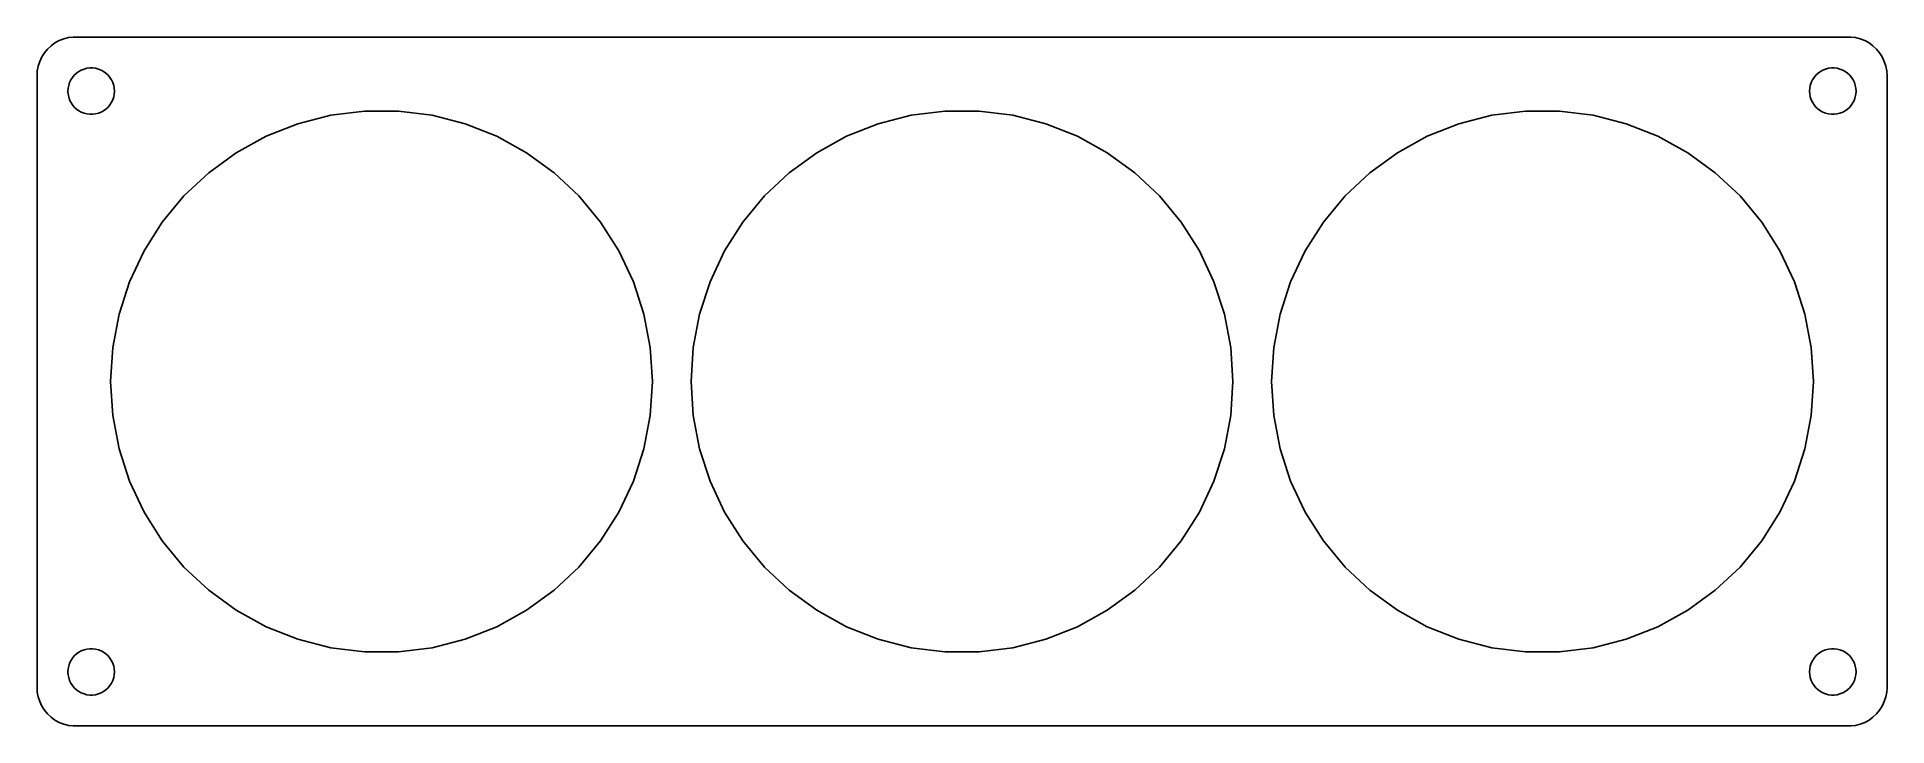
# Model space of a CAD drawing. Header units: metres. Extents: x -120 to 120, y 55 to 143.
import ezdxf

# ---------------------------------------------------------------- set-up
doc = ezdxf.new("R2010")
doc.units = ezdxf.units.M

msp = doc.modelspace()

# ---------------------------------------------------------------- linework, layer by layer
for p, q in [((-115.437, 143.411), (-116.045, 143.255)), ((-114.814, 143.49), (-115.437, 143.411)), ((114.814, 143.49), (-114.814, 143.49)), ((115.437, 143.411), (114.814, 143.49)), ((116.045, 143.255), (115.437, 143.411)), ((-118.545, 141.439), (-118.882, 140.909)), ((-118.145, 141.923), (-118.545, 141.439)), ((-117.687, 142.353), (-118.145, 141.923)), ((-117.179, 142.722), (-117.687, 142.353)), ((-116.629, 143.024), (-117.179, 142.722)), ((-116.045, 143.255), (-116.629, 143.024)), ((116.629, 143.024), (116.045, 143.255)), ((117.179, 142.722), (116.629, 143.024)), ((117.687, 142.353), (117.179, 142.722)), ((118.145, 141.923), (117.687, 142.353)), ((118.545, 141.439), (118.145, 141.923)), ((118.882, 140.909), (118.545, 141.439)), ((-119.461, 139.127), (-119.5, 138.5)), ((-119.343, 139.743), (-119.461, 139.127)), ((-119.149, 140.341), (-119.343, 139.743)), ((-118.882, 140.909), (-119.149, 140.341)), ((-114.687, 138.554), (-114.412, 138.812)), ((-114.412, 138.812), (-114.107, 139.033)), ((-114.107, 139.033), (-113.777, 139.214)), ((-113.777, 139.214), (-113.427, 139.353)), ((-113.427, 139.353), (-113.062, 139.447)), ((-113.062, 139.447), (-112.688, 139.494)), ((-112.688, 139.494), (-112.312, 139.494)), ((-112.312, 139.494), (-111.938, 139.447)), ((-111.938, 139.447), (-111.573, 139.353)), ((-111.573, 139.353), (-111.223, 139.214)), ((-111.223, 139.214), (-110.893, 139.033)), ((-110.893, 139.033), (-110.588, 138.812)), ((-110.588, 138.812), (-110.313, 138.554)), ((110.313, 138.554), (110.588, 138.812)), ((110.588, 138.812), (110.893, 139.033)), ((110.893, 139.033), (111.223, 139.214)), ((111.223, 139.214), (111.573, 139.353)), ((111.573, 139.353), (111.938, 139.447)), ((111.938, 139.447), (112.312, 139.494)), ((112.312, 139.494), (112.688, 139.494)), ((112.688, 139.494), (113.062, 139.447)), ((113.062, 139.447), (113.427, 139.353)), ((113.427, 139.353), (113.777, 139.214)), ((113.777, 139.214), (114.107, 139.033)), ((114.107, 139.033), (114.412, 138.812)), ((114.412, 138.812), (114.687, 138.554)), ((119.149, 140.341), (118.882, 140.909)), ((119.343, 139.743), (119.149, 140.341)), ((119.461, 139.127), (119.343, 139.743)), ((119.5, 138.5), (119.461, 139.127)), ((-119.5, 138.5), (-119.5, 59.5)), ((-115.5, 136.5), (-115.476, 136.876)), ((-115.476, 136.124), (-115.5, 136.5)), ((-115.476, 136.876), (-115.406, 137.246)), ((-115.406, 137.246), (-115.289, 137.604)), ((-115.289, 137.604), (-115.129, 137.945)), ((-115.129, 137.945), (-114.927, 138.263)), ((-114.927, 138.263), (-114.687, 138.554)), ((-110.313, 138.554), (-110.073, 138.263)), ((-110.073, 138.263), (-109.871, 137.945)), ((-109.871, 137.945), (-109.711, 137.604)), ((-109.711, 137.604), (-109.594, 137.246)), ((-109.594, 137.246), (-109.524, 136.876)), ((-109.524, 136.876), (-109.5, 136.5)), ((-109.5, 136.5), (-109.524, 136.124)), ((109.5, 136.5), (109.524, 136.876)), ((109.524, 136.124), (109.5, 136.5)), ((109.524, 136.876), (109.594, 137.246)), ((109.594, 137.246), (109.711, 137.604)), ((109.711, 137.604), (109.871, 137.945)), ((109.871, 137.945), (110.073, 138.263)), ((110.073, 138.263), (110.313, 138.554)), ((114.687, 138.554), (114.927, 138.263)), ((114.927, 138.263), (115.129, 137.945)), ((115.129, 137.945), (115.289, 137.604)), ((115.289, 137.604), (115.406, 137.246)), ((115.406, 137.246), (115.476, 136.876)), ((115.476, 136.876), (115.5, 136.5)), ((115.5, 136.5), (115.476, 136.124)), ((119.5, 59.5), (119.5, 138.5)), ((-115.406, 135.754), (-115.476, 136.124)), ((-115.289, 135.396), (-115.406, 135.754)), ((-115.129, 135.055), (-115.289, 135.396)), ((-114.927, 134.737), (-115.129, 135.055)), ((-114.687, 134.446), (-114.927, 134.737)), ((-114.412, 134.188), (-114.687, 134.446)), ((-114.107, 133.967), (-114.412, 134.188)), ((-113.777, 133.786), (-114.107, 133.967)), ((-110.893, 133.967), (-111.223, 133.786)), ((-110.588, 134.188), (-110.893, 133.967)), ((-110.313, 134.446), (-110.588, 134.188)), ((-110.073, 134.737), (-110.313, 134.446)), ((-109.871, 135.055), (-110.073, 134.737)), ((-109.711, 135.396), (-109.871, 135.055)), ((-109.594, 135.754), (-109.711, 135.396)), ((-109.524, 136.124), (-109.594, 135.754)), ((-81.5583, 133.38), (-77.1977, 133.931)), ((-77.1977, 133.931), (-72.8023, 133.931)), ((-72.8023, 133.931), (-68.4417, 133.38)), ((-6.5583, 133.38), (-2.1977, 133.931)), ((-2.1977, 133.931), (2.1977, 133.931)), ((2.1977, 133.931), (6.5583, 133.38)), ((68.4417, 133.38), (72.8023, 133.931)), ((72.8023, 133.931), (77.1977, 133.931)), ((77.1977, 133.931), (81.5583, 133.38)), ((109.594, 135.754), (109.524, 136.124)), ((109.711, 135.396), (109.594, 135.754)), ((109.871, 135.055), (109.711, 135.396)), ((110.073, 134.737), (109.871, 135.055)), ((110.313, 134.446), (110.073, 134.737)), ((110.588, 134.188), (110.313, 134.446)), ((110.893, 133.967), (110.588, 134.188)), ((111.223, 133.786), (110.893, 133.967)), ((114.107, 133.967), (113.777, 133.786)), ((114.412, 134.188), (114.107, 133.967)), ((114.687, 134.446), (114.412, 134.188)), ((114.927, 134.737), (114.687, 134.446)), ((115.129, 135.055), (114.927, 134.737)), ((115.289, 135.396), (115.129, 135.055)), ((115.406, 135.754), (115.289, 135.396)), ((115.476, 136.124), (115.406, 135.754)), ((-113.427, 133.647), (-113.777, 133.786)), ((-113.062, 133.553), (-113.427, 133.647)), ((-112.688, 133.506), (-113.062, 133.553)), ((-112.312, 133.506), (-112.688, 133.506)), ((-111.938, 133.553), (-112.312, 133.506)), ((-111.573, 133.647), (-111.938, 133.553)), ((-111.223, 133.786), (-111.573, 133.647)), ((-89.9023, 130.669), (-85.8156, 132.287)), ((-85.8156, 132.287), (-81.5583, 133.38)), ((-68.4417, 133.38), (-64.1844, 132.287)), ((-64.1844, 132.287), (-60.0977, 130.669)), ((-14.9023, 130.669), (-10.8156, 132.287)), ((-10.8156, 132.287), (-6.5583, 133.38)), ((6.5583, 133.38), (10.8156, 132.287)), ((10.8156, 132.287), (14.9023, 130.669)), ((60.0977, 130.669), (64.1844, 132.287)), ((64.1844, 132.287), (68.4417, 133.38)), ((81.5583, 133.38), (85.8156, 132.287)), ((85.8156, 132.287), (89.9023, 130.669)), ((111.573, 133.647), (111.223, 133.786)), ((111.938, 133.553), (111.573, 133.647)), ((112.312, 133.506), (111.938, 133.553)), ((112.688, 133.506), (112.312, 133.506)), ((113.062, 133.553), (112.688, 133.506)), ((113.427, 133.647), (113.062, 133.553)), ((113.777, 133.786), (113.427, 133.647)), ((-93.7539, 128.551), (-89.9023, 130.669)), ((-60.0977, 130.669), (-56.2461, 128.551)), ((-18.7539, 128.551), (-14.9023, 130.669)), ((14.9023, 130.669), (18.7539, 128.551)), ((56.2461, 128.551), (60.0977, 130.669)), ((89.9023, 130.669), (93.7539, 128.551)), ((-97.3098, 125.968), (-93.7539, 128.551)), ((-56.2461, 128.551), (-52.6902, 125.968)), ((-22.3098, 125.968), (-18.7539, 128.551)), ((18.7539, 128.551), (22.3098, 125.968)), ((52.6902, 125.968), (56.2461, 128.551)), ((93.7539, 128.551), (97.3098, 125.968)), ((-100.514, 122.959), (-97.3098, 125.968)), ((-52.6902, 125.968), (-49.4861, 122.959)), ((-25.5139, 122.959), (-22.3098, 125.968)), ((22.3098, 125.968), (25.5139, 122.959)), ((49.4861, 122.959), (52.6902, 125.968)), ((97.3098, 125.968), (100.514, 122.959)), ((-103.316, 119.572), (-100.514, 122.959)), ((-49.4861, 122.959), (-46.6844, 119.572)), ((-28.3156, 119.572), (-25.5139, 122.959)), ((25.5139, 122.959), (28.3156, 119.572)), ((46.6844, 119.572), (49.4861, 122.959)), ((100.514, 122.959), (103.316, 119.572)), ((-105.671, 115.861), (-103.316, 119.572)), ((-46.6844, 119.572), (-44.3293, 115.861)), ((-30.6707, 115.861), (-28.3156, 119.572)), ((28.3156, 119.572), (30.6707, 115.861)), ((44.3293, 115.861), (46.6844, 119.572)), ((103.316, 119.572), (105.671, 115.861)), ((-107.542, 111.884), (-105.671, 115.861)), ((-44.3293, 115.861), (-42.4578, 111.884)), ((-32.5422, 111.884), (-30.6707, 115.861)), ((30.6707, 115.861), (32.5422, 111.884)), ((42.4578, 111.884), (44.3293, 115.861)), ((105.671, 115.861), (107.542, 111.884)), ((-108.9, 107.704), (-107.542, 111.884)), ((-42.4578, 111.884), (-41.0996, 107.704)), ((-33.9004, 107.704), (-32.5422, 111.884)), ((32.5422, 111.884), (33.9004, 107.704)), ((41.0996, 107.704), (42.4578, 111.884)), ((107.542, 111.884), (108.9, 107.704)), ((-109.724, 103.387), (-108.9, 107.704)), ((-41.0996, 107.704), (-40.276, 103.387)), ((-34.724, 103.387), (-33.9004, 107.704)), ((33.9004, 107.704), (34.724, 103.387)), ((40.276, 103.387), (41.0996, 107.704)), ((108.9, 107.704), (109.724, 103.387)), ((-110, 99), (-109.724, 103.387)), ((-40.276, 103.387), (-40, 99)), ((-35, 99), (-34.724, 103.387)), ((34.724, 103.387), (35, 99)), ((40, 99), (40.276, 103.387)), ((109.724, 103.387), (110, 99)), ((-109.724, 94.6133), (-110, 99)), ((-40, 99), (-40.276, 94.6133)), ((-34.724, 94.6133), (-35, 99)), ((35, 99), (34.724, 94.6133)), ((40.276, 94.6133), (40, 99)), ((110, 99), (109.724, 94.6133)), ((-108.9, 90.2959), (-109.724, 94.6133)), ((-40.276, 94.6133), (-41.0996, 90.2959)), ((-33.9004, 90.2959), (-34.724, 94.6133)), ((34.724, 94.6133), (33.9004, 90.2959)), ((41.0996, 90.2959), (40.276, 94.6133)), ((109.724, 94.6133), (108.9, 90.2959)), ((-107.542, 86.1156), (-108.9, 90.2959)), ((-41.0996, 90.2959), (-42.4578, 86.1156)), ((-32.5422, 86.1156), (-33.9004, 90.2959)), ((33.9004, 90.2959), (32.5422, 86.1156)), ((42.4578, 86.1156), (41.0996, 90.2959)), ((108.9, 90.2959), (107.542, 86.1156)), ((-105.671, 82.1386), (-107.542, 86.1156)), ((-42.4578, 86.1156), (-44.3293, 82.1386)), ((-30.6707, 82.1386), (-32.5422, 86.1156)), ((32.5422, 86.1156), (30.6707, 82.1386)), ((44.3293, 82.1386), (42.4578, 86.1156)), ((107.542, 86.1156), (105.671, 82.1386)), ((-103.316, 78.4275), (-105.671, 82.1386)), ((-44.3293, 82.1386), (-46.6844, 78.4275)), ((-28.3156, 78.4275), (-30.6707, 82.1386)), ((30.6707, 82.1386), (28.3156, 78.4275)), ((46.6844, 78.4275), (44.3293, 82.1386)), ((105.671, 82.1386), (103.316, 78.4275)), ((-100.514, 75.0409), (-103.316, 78.4275)), ((-46.6844, 78.4275), (-49.4861, 75.0409)), ((-25.5139, 75.0409), (-28.3156, 78.4275)), ((28.3156, 78.4275), (25.5139, 75.0409)), ((49.4861, 75.0409), (46.6844, 78.4275)), ((103.316, 78.4275), (100.514, 75.0409)), ((-97.3098, 72.032), (-100.514, 75.0409)), ((-49.4861, 75.0409), (-52.6902, 72.032)), ((-22.3098, 72.032), (-25.5139, 75.0409)), ((25.5139, 75.0409), (22.3098, 72.032)), ((52.6902, 72.032), (49.4861, 75.0409)), ((100.514, 75.0409), (97.3098, 72.032)), ((-93.7539, 69.4485), (-97.3098, 72.032)), ((-52.6902, 72.032), (-56.2461, 69.4485)), ((-18.7539, 69.4485), (-22.3098, 72.032)), ((22.3098, 72.032), (18.7539, 69.4485)), ((56.2461, 69.4485), (52.6902, 72.032)), ((97.3098, 72.032), (93.7539, 69.4485)), ((-89.9023, 67.3311), (-93.7539, 69.4485)), ((-56.2461, 69.4485), (-60.0977, 67.3311)), ((-14.9023, 67.3311), (-18.7539, 69.4485)), ((18.7539, 69.4485), (14.9023, 67.3311)), ((60.0977, 67.3311), (56.2461, 69.4485)), ((93.7539, 69.4485), (89.9023, 67.3311)), ((-85.8156, 65.713), (-89.9023, 67.3311)), ((-60.0977, 67.3311), (-64.1844, 65.713)), ((-10.8156, 65.713), (-14.9023, 67.3311)), ((14.9023, 67.3311), (10.8156, 65.713)), ((64.1844, 65.713), (60.0977, 67.3311)), ((89.9023, 67.3311), (85.8156, 65.713)), ((-81.5583, 64.6199), (-85.8156, 65.713)), ((-77.1977, 64.0691), (-81.5583, 64.6199)), ((-68.4417, 64.6199), (-72.8023, 64.0691)), ((-64.1844, 65.713), (-68.4417, 64.6199)), ((-6.5583, 64.6199), (-10.8156, 65.713)), ((-2.1977, 64.0691), (-6.5583, 64.6199)), ((6.5583, 64.6199), (2.1977, 64.0691)), ((10.8156, 65.713), (6.5583, 64.6199)), ((68.4417, 64.6199), (64.1844, 65.713)), ((72.8023, 64.0691), (68.4417, 64.6199)), ((81.5583, 64.6199), (77.1977, 64.0691)), ((85.8156, 65.713), (81.5583, 64.6199)), ((-115.476, 61.876), (-115.406, 62.2461)), ((-115.406, 62.2461), (-115.289, 62.6044)), ((-115.289, 62.6044), (-115.129, 62.9453)), ((-115.129, 62.9453), (-114.927, 63.2634)), ((-114.927, 63.2634), (-114.687, 63.5536)), ((-114.687, 63.5536), (-114.412, 63.8115)), ((-114.412, 63.8115), (-114.107, 64.033)), ((-114.107, 64.033), (-113.777, 64.2145)), ((-113.777, 64.2145), (-113.427, 64.3532)), ((-113.427, 64.3532), (-113.062, 64.4469)), ((-113.062, 64.4469), (-112.688, 64.4941)), ((-112.688, 64.4941), (-112.312, 64.4941)), ((-112.312, 64.4941), (-111.938, 64.4469)), ((-111.938, 64.4469), (-111.573, 64.3532)), ((-111.573, 64.3532), (-111.223, 64.2145)), ((-111.223, 64.2145), (-110.893, 64.033)), ((-110.893, 64.033), (-110.588, 63.8115)), ((-110.588, 63.8115), (-110.313, 63.5536)), ((-110.313, 63.5536), (-110.073, 63.2634)), ((-110.073, 63.2634), (-109.871, 62.9453)), ((-109.871, 62.9453), (-109.711, 62.6044)), ((-109.711, 62.6044), (-109.594, 62.2461)), ((-109.594, 62.2461), (-109.524, 61.876)), ((-72.8023, 64.0691), (-77.1977, 64.0691)), ((2.1977, 64.0691), (-2.1977, 64.0691)), ((77.1977, 64.0691), (72.8023, 64.0691)), ((109.524, 61.876), (109.594, 62.2461)), ((109.594, 62.2461), (109.711, 62.6044)), ((109.711, 62.6044), (109.871, 62.9453)), ((109.871, 62.9453), (110.073, 63.2634)), ((110.073, 63.2634), (110.313, 63.5536)), ((110.313, 63.5536), (110.588, 63.8115)), ((110.588, 63.8115), (110.893, 64.033)), ((110.893, 64.033), (111.223, 64.2145)), ((111.223, 64.2145), (111.573, 64.3532)), ((111.573, 64.3532), (111.938, 64.4469)), ((111.938, 64.4469), (112.312, 64.4941)), ((112.312, 64.4941), (112.688, 64.4941)), ((112.688, 64.4941), (113.062, 64.4469)), ((113.062, 64.4469), (113.427, 64.3532)), ((113.427, 64.3532), (113.777, 64.2145)), ((113.777, 64.2145), (114.107, 64.033)), ((114.107, 64.033), (114.412, 63.8115)), ((114.412, 63.8115), (114.687, 63.5536)), ((114.687, 63.5536), (114.927, 63.2634)), ((114.927, 63.2634), (115.129, 62.9453)), ((115.129, 62.9453), (115.289, 62.6044)), ((115.289, 62.6044), (115.406, 62.2461)), ((115.406, 62.2461), (115.476, 61.876)), ((-115.5, 61.5), (-115.476, 61.876)), ((-115.476, 61.124), (-115.5, 61.5)), ((-115.406, 60.7539), (-115.476, 61.124)), ((-115.289, 60.3956), (-115.406, 60.7539)), ((-115.129, 60.0547), (-115.289, 60.3956)), ((-114.927, 59.7366), (-115.129, 60.0547)), ((-109.871, 60.0547), (-110.073, 59.7366)), ((-109.711, 60.3956), (-109.871, 60.0547)), ((-109.594, 60.7539), (-109.711, 60.3956)), ((-109.524, 61.124), (-109.594, 60.7539)), ((-109.524, 61.876), (-109.5, 61.5)), ((-109.5, 61.5), (-109.524, 61.124)), ((109.5, 61.5), (109.524, 61.876)), ((109.524, 61.124), (109.5, 61.5)), ((109.594, 60.7539), (109.524, 61.124)), ((109.711, 60.3956), (109.594, 60.7539)), ((109.871, 60.0547), (109.711, 60.3956)), ((110.073, 59.7366), (109.871, 60.0547)), ((115.129, 60.0547), (114.927, 59.7366)), ((115.289, 60.3956), (115.129, 60.0547)), ((115.406, 60.7539), (115.289, 60.3956)), ((115.476, 61.124), (115.406, 60.7539)), ((115.476, 61.876), (115.5, 61.5)), ((115.5, 61.5), (115.476, 61.124)), ((-119.5, 59.5), (-119.461, 58.8733)), ((-119.461, 58.8733), (-119.343, 58.2566)), ((-119.343, 58.2566), (-119.149, 57.6594)), ((-119.149, 57.6594), (-118.882, 57.0912)), ((-114.687, 59.4464), (-114.927, 59.7366)), ((-114.412, 59.1885), (-114.687, 59.4464)), ((-114.107, 58.967), (-114.412, 59.1885)), ((-113.777, 58.7855), (-114.107, 58.967)), ((-113.427, 58.6468), (-113.777, 58.7855)), ((-113.062, 58.5531), (-113.427, 58.6468)), ((-112.688, 58.5059), (-113.062, 58.5531)), ((-112.312, 58.5059), (-112.688, 58.5059)), ((-111.938, 58.5531), (-112.312, 58.5059)), ((-111.573, 58.6468), (-111.938, 58.5531)), ((-111.223, 58.7855), (-111.573, 58.6468)), ((-110.893, 58.967), (-111.223, 58.7855)), ((-110.588, 59.1885), (-110.893, 58.967)), ((-110.313, 59.4464), (-110.588, 59.1885)), ((-110.073, 59.7366), (-110.313, 59.4464)), ((110.313, 59.4464), (110.073, 59.7366)), ((110.588, 59.1885), (110.313, 59.4464)), ((110.893, 58.967), (110.588, 59.1885)), ((111.223, 58.7855), (110.893, 58.967)), ((111.573, 58.6468), (111.223, 58.7855)), ((111.938, 58.5531), (111.573, 58.6468)), ((112.312, 58.5059), (111.938, 58.5531)), ((112.688, 58.5059), (112.312, 58.5059)), ((113.062, 58.5531), (112.688, 58.5059)), ((113.427, 58.6468), (113.062, 58.5531)), ((113.777, 58.7855), (113.427, 58.6468)), ((114.107, 58.967), (113.777, 58.7855)), ((114.412, 59.1885), (114.107, 58.967)), ((114.687, 59.4464), (114.412, 59.1885)), ((114.927, 59.7366), (114.687, 59.4464)), ((118.882, 57.0912), (119.149, 57.6594)), ((119.149, 57.6594), (119.343, 58.2566)), ((119.343, 58.2566), (119.461, 58.8733)), ((119.461, 58.8733), (119.5, 59.5)), ((-118.882, 57.0912), (-118.545, 56.5611)), ((-118.545, 56.5611), (-118.145, 56.0773)), ((-118.145, 56.0773), (-117.687, 55.6474)), ((-117.687, 55.6474), (-117.179, 55.2784)), ((-117.179, 55.2784), (-116.629, 54.9759)), ((-116.629, 54.9759), (-116.045, 54.7447)), ((116.045, 54.7447), (116.629, 54.9759)), ((116.629, 54.9759), (117.179, 55.2784)), ((117.179, 55.2784), (117.687, 55.6474)), ((117.687, 55.6474), (118.145, 56.0773)), ((118.145, 56.0773), (118.545, 56.5611)), ((118.545, 56.5611), (118.882, 57.0912)), ((-116.045, 54.7447), (-115.437, 54.5886)), ((-115.437, 54.5886), (-114.814, 54.5099)), ((-114.814, 54.5099), (114.814, 54.5099)), ((114.814, 54.5099), (115.437, 54.5886)), ((115.437, 54.5886), (116.045, 54.7447))]:
    msp.add_line(p, q)

doc.saveas('drawing.dxf')
